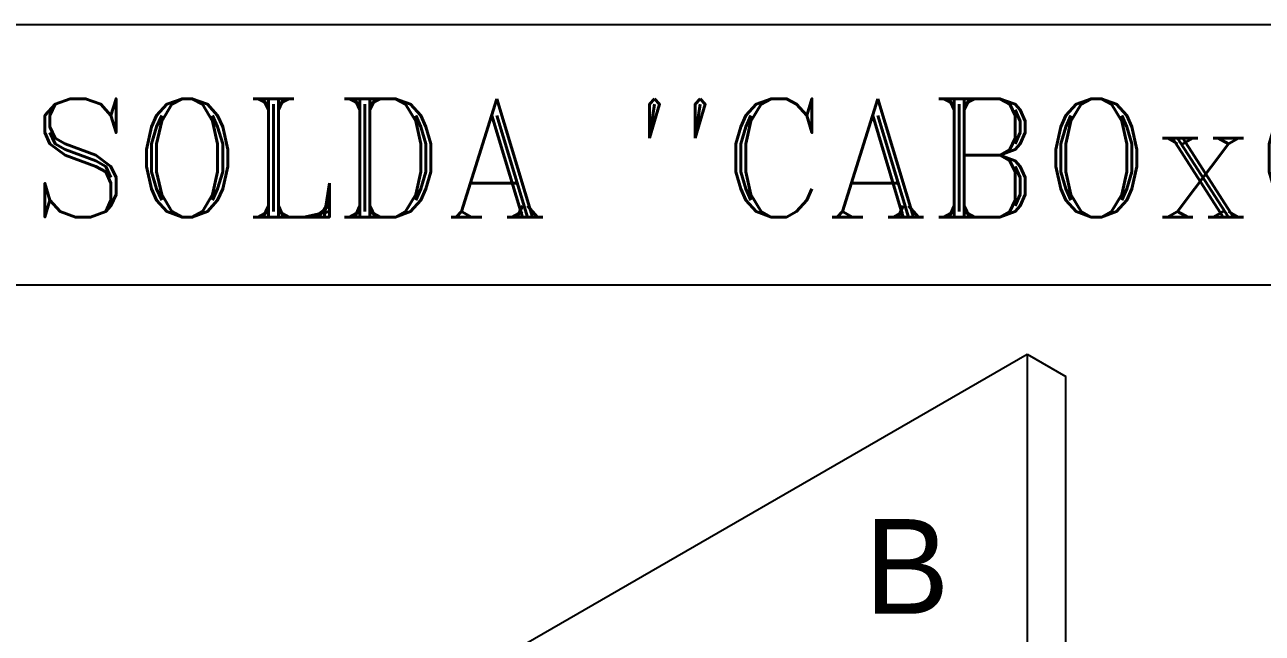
# Model space of a CAD drawing. Extents: x -800 to 12181, y -6101 to 2255.
# Drawn here: x 11382.3 to 11507.5, y 888.5 to 950.2 of the extents above; entities that cross this region are included whole.
import ezdxf

# ---------------------------------------------------------------- set-up
doc = ezdxf.new("R2010")
doc.units = 0
doc.header["$MEASUREMENT"] = 0
for name, color, linetype in [('15', 1, 'CONTINUOUS'), ('25', 2, 'CONTINUOUS'), ('30', 3, 'CONTINUOUS')]:
    doc.layers.add(name, color=color, linetype=linetype)
doc.styles.add('60', font='ACENT.SHX', dxfattribs={"height": 8})
doc.styles.add('ROMANTICBOLD', font='ROMANT.SHX', dxfattribs={"height": 10})

msp = doc.modelspace()

# ---------------------------------------------------------------- linework, layer by layer
at = {"layer": '15'}
for p, q in [((11409.826, 874.143, -8.914), (11483.742, 916.819, -8.914)), ((11483.742, 916.819, -8.914), (11487.662, 914.556, -8.914)), ((11483.742, 916.819, -8.914), (11483.742, 853.47, -8.914)), ((11487.662, 851.207, -8.914), (11487.662, 914.556, -8.914))]:
    msp.add_line(p, q, dxfattribs=at)
at = {"layer": '25', "color": 2}
for p, q in [((12180.956, 950.183, -8.914), (11256.956, 950.183, -8.914)), ((12180.956, 923.783, -8.914), (11256.956, 923.783, -8.914))]:
    msp.add_line(p, q, dxfattribs=at)

# ---------------------------------------------------------------- texts
at = {"layer": '15', "style": '60'}
msp.add_text('B', height=9.6, dxfattribs=at).set_placement((11467.293, 890.505, -8.914))
at = {"layer": '30', "style": 'ROMANTICBOLD'}
msp.add_text('MOLDE PARA SOLDA "CABOxCHAPA" (-) INSTALACAO DO CABO NA VERTICAL PARA BAIXO', height=12, dxfattribs=at).set_placement((11267.033, 930.693, -8.914))

doc.saveas('drawing.dxf')
